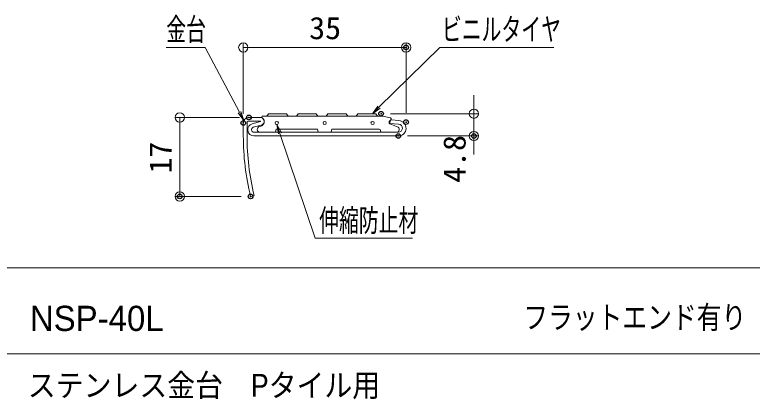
# Model space of a CAD drawing. Units: millimetres, scale not verified. Extents: x -400 to 400, y -277 to 277.
# Drawn here: x -231.8 to -73.2, y 63.7 to 146.4 of the extents above; entities that cross this region are included whole.
import ezdxf
from ezdxf.enums import TextEntityAlignment as Align

# ---------------------------------------------------------------- set-up
doc = ezdxf.new("R2010")
doc.units = ezdxf.units.MM
doc.header["$LTSCALE"] = 2
doc.header["$PDMODE"] = 32
doc.header["$PDSIZE"] = 1
for name, color, linetype, lineweight in [('0-0_zumenwaku', 6, 'Continuous', 9), ('0-2_0', 1, 'Continuous', 9), ('0-5_CSLAYER1', 3, 'Continuous', 9), ('0-C_6文字', 2, 'Continuous', 9)]:
    doc.layers.add(name, color=color, linetype=linetype, lineweight=lineweight)
doc.layers.add('0-1_moji', color=2, linetype='Continuous')
doc.layers.add('0-3_Defpoints', color=7, linetype='Continuous')
doc.styles.add('ＭＳ ゴシック', font='')
doc.styles.add('ＭＳ Ｐゴシック', font='')
doc.styles.get('ＭＳ ゴシック').set_extended_font_data('MS Gothic')
doc.styles.get('ＭＳ Ｐゴシック').set_extended_font_data('MS PGothic')

# ---------------------------------------------------------------- blocks, each defined once
blk = doc.blocks.new('_Origin')
at = {"layer": '0-2_0'}
blk.add_line((0, 0), (-2, 0), dxfattribs=at)
blk.add_circle((0, 0), 1, dxfattribs=at)
blk = doc.blocks.new('MLeader4')
at = {"layer": '0-C_6文字', "color": 1}
blk.add_line((-139.642, 139.384), (-115.908, 139.384), dxfattribs=at)
at = {"layer": '0-C_6文字'}
blk.add_line((-153.246, 126.28), (-154.907, 125.118), dxfattribs=at)
at = {"layer": '0-C_6文字', "color": 1}
blk.add_lwpolyline([(-153.48, 126.518), (-140.362, 139.384), (-139.642, 139.384)], dxfattribs=at)
at = {"layer": '0-C_6文字'}
blk.add_lwpolyline([(-153.713, 126.756), (-154.907, 125.118), (-153.48, 126.518)], dxfattribs=at)
at = {"layer": '0-C_6文字', "style": 'ＭＳ ゴシック', "width": 0.65}
blk.add_text('ビニルタイヤ', height=4.809, dxfattribs=at).set_placement((-139.941, 139.441), align=Align.BOTTOM_LEFT)
blk = doc.blocks.new('MLeader5')
at = {"layer": '0-C_6文字', "color": 1}
blk.add_line((-191.57, 139.384), (-199.217, 139.384), dxfattribs=at)
at = {"layer": '0-C_6文字'}
blk.add_line((-183.164, 125.596), (-182.522, 123.673), dxfattribs=at)
at = {"layer": '0-C_6文字', "color": 1}
blk.add_lwpolyline([(-183.459, 125.44), (-190.85, 139.384), (-191.57, 139.384)], dxfattribs=at)
at = {"layer": '0-C_6文字'}
blk.add_lwpolyline([(-183.753, 125.284), (-182.522, 123.673), (-183.459, 125.44)], dxfattribs=at)
at = {"layer": '0-C_6文字', "style": 'ＭＳ ゴシック', "width": 0.65}
blk.add_text('金台', height=4.809, dxfattribs=at).set_placement((-199.217, 139.433), align=Align.BOTTOM_LEFT)
blk = doc.blocks.new('MLeader6')
at = {"layer": '0-C_6文字'}
blk.add_line((-175.1, 120.767), (-175.419, 122.77), dxfattribs=at)
at = {"layer": '0-C_6文字', "color": 1}
blk.add_line((-166.52, 98.337), (-146.273, 98.337), dxfattribs=at)
at = {"layer": '0-C_6文字'}
blk.add_lwpolyline([(-174.468, 120.979), (-175.419, 122.77), (-174.784, 120.873)], dxfattribs=at)
at = {"layer": '0-C_6文字', "color": 1}
blk.add_lwpolyline([(-174.784, 120.873), (-167.24, 98.337), (-166.52, 98.337)], dxfattribs=at)
at = {"layer": '0-C_6文字', "style": 'ＭＳ ゴシック', "width": 0.65}
blk.add_text('伸縮防止材', height=4.809, dxfattribs=at).set_placement((-166.34, 98.311), align=Align.BOTTOM_LEFT)

msp = doc.modelspace()

# ---------------------------------------------------------------- linework, layer by layer
at = {"layer": '0-0_zumenwaku'}
for p, q in [((257.977, 91.969), (-400.023, 91.969)), ((-399.623, 73.446), (257.977, 73.446))]:
    msp.add_line(p, q, dxfattribs=at)
at = {"layer": '0-2_0'}
for p, q in [((-182.658, 125.118), (-182.658, 140.384)), ((-147.658, 125.318), (-147.658, 140.384)), ((-180.658, 139.384), (-149.658, 139.384)), ((-133.08, 127.118), (-133.08, 129.118)), ((-183.458, 124.318), (-197.316, 124.318)), ((-151.039, 125.118), (-132.08, 125.118)), ((-133.08, 125.118), (-133.08, 120.318)), ((-196.316, 122.318), (-196.316, 109.318)), ((-147.327, 120.318), (-132.08, 120.318)), ((-133.08, 118.318), (-133.08, 116.318)), ((-183.1, 107.318), (-197.316, 107.318))]:
    msp.add_line(p, q, dxfattribs=at)
at = {"layer": '0-3_Defpoints'}
for p in [(-147.658, 139.384), (-153.039, 125.118), (-181.458, 124.318), (-147.658, 123.318), (-182.658, 123.118), (-149.327, 120.318), (-133.08, 120.318), (-196.316, 107.318), (-181.1, 107.318)]:
    msp.add_point(p, dxfattribs=at)
at = {"layer": '0-5_CSLAYER1'}
for p, q in [((-181.458, 124.318), (-179.008, 124.318)), ((-178.658, 124.418), (-178.658, 124.318)), ((-178.658, 124.318), (-178.373, 124.032)), ((-178.458, 124.618), (-152.651, 124.618)), ((-151.003, 124.212), (-152.651, 124.618)), ((-151.267, 123.427), (-150.895, 123.893)), ((-150.889, 123.797), (-149.181, 123.648)), ((-182.658, 120.318), (-182.658, 123.118)), ((-181.858, 120.318), (-181.858, 123.318)), ((-181.658, 123.518), (-179.008, 123.518)), ((-178.995, 123.419), (-180.718, 122.958)), ((-178.788, 122.647), (-180.51, 122.185)), ((-178.9, 122.44), (-179.189, 122.362)), ((-151.106, 123.615), (-151.158, 123.018)), ((-151.158, 123.018), (-149.251, 122.851)), ((-149.341, 122.195), (-151.15, 122.963)), ((-149.327, 121.118), (-180.37, 121.118)), ((-179.025, 121.118), (-163.958, 121.118)), ((-175.658, 121.618), (-175.658, 121.418)), ((-166.858, 121.818), (-175.458, 121.818)), ((-166.658, 121.618), (-166.658, 121.418)), ((-163.658, 121.418), (-163.658, 121.618)), ((-163.458, 121.818), (-153.458, 121.818)), ((-153.158, 121.518), (-153.158, 121.418)), ((-152.942, 121.118), (-149.327, 121.118)), ((-152.858, 121.118), (-149.658, 121.118)), ((-149.158, 121.618), (-149.158, 121.919)), ((-180.37, 120.318), (-149.327, 120.318)), ((-149.327, 120.318), (-153.085, 120.318)), ((-181.1, 107.318), (-180.323, 107.507))]:
    msp.add_line(p, q, dxfattribs=at)
for points in [[(-177.608, 124.618), (-177.258, 125.118), (-173.358, 125.118), (-173.008, 124.618)], [(-171.208, 124.618), (-170.858, 125.118), (-166.958, 125.118), (-166.608, 124.618)], [(-164.808, 124.618), (-164.458, 125.118), (-160.558, 125.118), (-160.208, 124.618)], [(-158.408, 124.618), (-158.058, 125.118), (-154.158, 125.118), (-153.808, 124.618)]]:
    msp.add_lwpolyline(points, dxfattribs=at)
for centre in [(-175.458, 123.118), (-165.158, 123.118), (-154.858, 123.118)]:
    msp.add_circle(centre, 0.35, dxfattribs=at)
for centre, radius, start, end in [((-181.458, 123.118), 1.2, 90, 180), ((-179.008, 123.468), 0.85, 285, 90), ((-179.158, 123.405), 1, 285, 45), ((-178.458, 124.418), 0.2, 90, 180), ((-150.907, 123.598), 0.2, 85, 175), ((-151.051, 124.018), 0.2, 321.37821, 76.16532), ((-181.658, 123.318), 0.2, 90, 180), ((-180.37, 121.661), 1.343, 105, 270), ((-180.37, 121.661), 0.543, 105, 270), ((-179.025, 121.751), 0.633, 105, 270), ((-179.008, 123.468), 0.05, 285, 90), ((-151.033, 123.239), 0.3, 141.37821, 247), ((-149.458, 121.919), 0.3, 0, 67), ((-149.327, 121.986), 1.668, 270, 85), ((-149.327, 121.986), 0.868, 270, 85), ((-175.958, 121.418), 0.3, 270, 0), ((-175.458, 121.618), 0.2, 90, 180), ((-166.858, 121.618), 0.2, 0, 90), ((-166.358, 121.418), 0.3, 180, 270), ((-163.958, 121.418), 0.3, 270, 0), ((-163.458, 121.618), 0.2, 90, 180), ((-153.458, 121.518), 0.3, 0, 90), ((-152.858, 121.418), 0.3, 180, 270), ((-149.658, 121.618), 0.5, 270, 0), ((-127.658, 120.318), 55, 180, 193.67202), ((-127.658, 120.318), 54.2, 180, 193.67202)]:
    msp.add_arc(centre, radius, start, end, dxfattribs=at)

# ---------------------------------------------------------------- block references
at = {"layer": '0-2_0'}
for p, rotation in [((-182.658, 139.384), 180), ((-133.08, 125.118), 270), ((-196.316, 124.318), 90), ((-133.08, 120.318), 90), ((-196.316, 107.318), 270)]:
    msp.add_blockref('_Origin', p, dxfattribs=dict(at, rotation=rotation))
msp.add_blockref('_Origin', (-147.658, 139.384), dxfattribs=at)
at = {"layer": '0-C_6文字'}
for name in ['MLeader5', 'MLeader4', 'MLeader6']:
    msp.add_blockref(name, (0, 0), dxfattribs=at)

# ---------------------------------------------------------------- texts
at = {"layer": '0-1_moji', "style": 'ＭＳ Ｐゴシック'}
for s, width, p in [('フラットエンド有り', 0.8, (-122.453, 77.397)), ('ステンレス金台\u3000Pタイル用', 0.9, (-228.991, 62.764))]:
    msp.add_text(s, height=4.883, dxfattribs=dict(at, width=width)).set_placement(p, align=Align.BOTTOM_LEFT)
msp.add_text('NSP-40L', height=5.423, dxfattribs=at).set_placement((-228.567, 76.73), align=Align.BOTTOM_LEFT)
at = {"layer": '0-2_0', "color": 2, "style": 'ＭＳ ゴシック', "width": 1.05}
msp.add_text('35', height=4.809, dxfattribs=at).set_placement((-168.492, 139.709), align=Align.BOTTOM_LEFT)
for s, p in [('4.8', (-133.405, 110.225)), ('17', (-196.64, 112.234))]:
    msp.add_text(s, height=4.809, rotation=90, dxfattribs=at).set_placement(p, align=Align.BOTTOM_LEFT)

doc.saveas('drawing.dxf')
